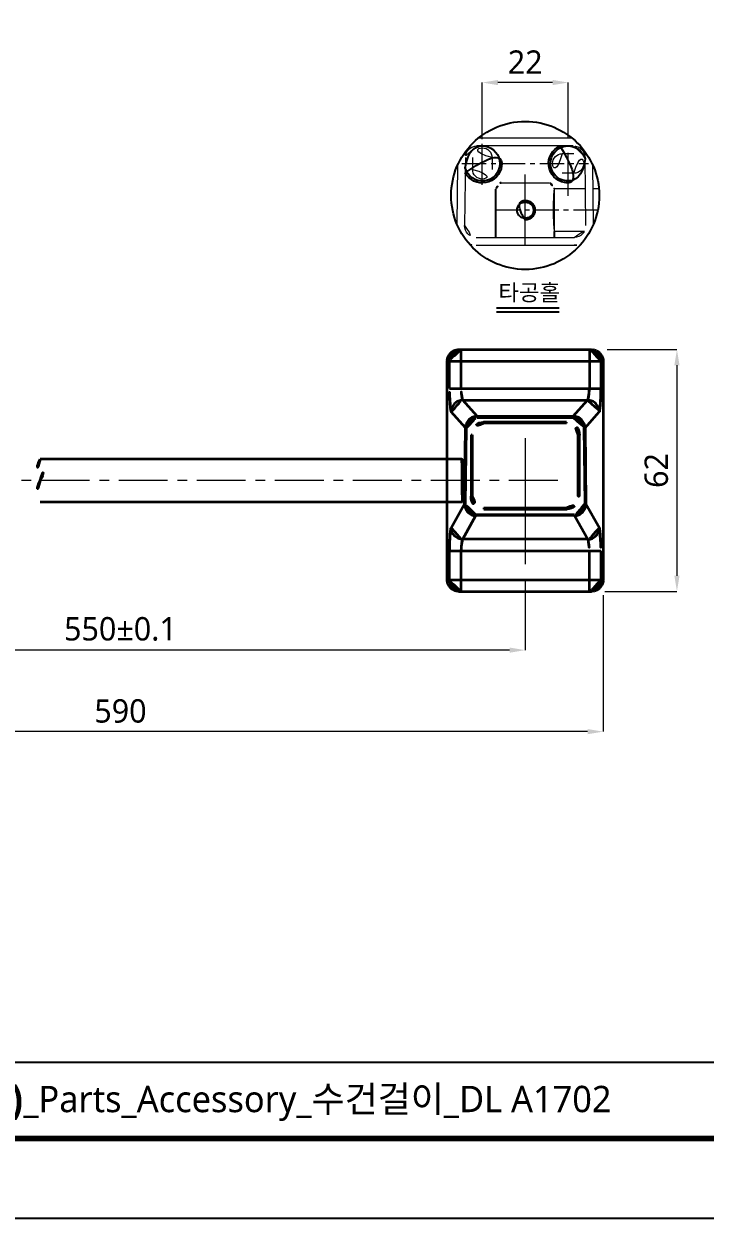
# Model space of a CAD drawing. Extents: x 16296675745 to 16296677481, y -37409619395 to -37409618123.
# Drawn here: x 16296676653.8 to 16296676828.4, y -37409618710.2 to -37409618403.9 of the extents above; entities that cross this region are included whole.
import ezdxf

# ---------------------------------------------------------------- set-up
doc = ezdxf.new("R2010")
doc.units = 0
doc.header["$LTSCALE"] = 10
doc.header["$MEASUREMENT"] = 0
doc.header["$PDMODE"] = 3
doc.header["$PDSIZE"] = -10
for name, pattern in [('CENTER', [2, 1.25, -0.25, 0.25, -0.25]), ('CENTER2', [28.575, 19.05, -3.175, 3.175, -3.175]), ('HIDDEN', [0.375, 0.25, -0.125]), ('PHANTOM2', [1.25, 0.625, -0.125, 0.125, -0.125, 0.125, -0.125])]:
    doc.linetypes.add(name, pattern=pattern)
doc.layers.get('0').update_dxf_attribs({"linetype": 'CONTINUOUS'})
doc.layers.get('DEFPOINTS').update_dxf_attribs({"linetype": 'CONTINUOUS'})
doc.layers.add('1', color=7, linetype='CONTINUOUS')
doc.layers.add('2', color=2, linetype='CONTINUOUS')
doc.layers.add('_尺_', color=7, linetype='CONTINUOUS', lineweight=18, true_color=0x33cc00)
for name, color, linetype, lineweight in [('Cneter', 1, 'CENTER2', 13), ('标尺线', 82, 'CONTINUOUS', 18), ('粗实线', 7, 'CONTINUOUS', 35)]:
    doc.layers.add(name, color=color, linetype=linetype, lineweight=lineweight)
doc.styles.add('Daelim Dimension', font='')
doc.styles.get('Daelim Dimension').set_extended_font_data('NanumGothic')
doc.dimstyles.new('DEFAULT', dxfattribs={"dimscale": 2, "dimtxt": 2, "dimasz": 2, "dimexe": 0, "dimexo": 2, "dimgap": 1, "dimtad": 1, "dimdec": 1, "dimzin": 9, "dimdsep": 46, "dimtxsty": 'Daelim Dimension', "dimcen": 0.5, "dimclrd": 252, "dimclre": 252, "dimclrt": 3, "dimadec": 1, "dimazin": 0, "dimtfac": 1, "dimtdec": 1, "dimtix": 1, "dimtmove": 0, "dimatfit": 3, "dimfxl": 1, "dimtolj": 1, "dimtzin": 1, "dimlwd": 9, "dimlwe": 9, "dimarcsym": 0})

# ---------------------------------------------------------------- blocks, each defined once
blk = doc.blocks.new('*D8')
at = {"color": 5, "lineweight": 9, "ltscale": 0.5, "transparency": 16777216}
for p, q in [((16296676554.72481, -37409618550.456543), (16296676554.72481, -37409618585.422592)), ((16296676802.288059, -37409618550.456543), (16296676802.288059, -37409618585.422592)), ((16296676798.288059, -37409618585.422592), (16296676558.72481, -37409618585.422592))]:
    blk.add_line(p, q, dxfattribs=at)
at = {"color": 5, "ltscale": 0.5, "transparency": 16777216}
for points in [[(16296676558.72481, -37409618584.755928), (16296676558.72481, -37409618586.089256), (16296676554.72481, -37409618585.422592)], [(16296676798.288059, -37409618584.755928), (16296676798.288059, -37409618586.089256), (16296676802.288059, -37409618585.422592)]]:
    blk.add_solid(points, dxfattribs=at)
at = {"layer": 'DEFPOINTS', "color": 0, "ltscale": 0.5, "transparency": 16777216}
for p in [(16296676554.72481, -37409618546.456543), (16296676802.288059, -37409618546.456543), (16296676554.72481, -37409618585.422592)]:
    blk.add_point(p, dxfattribs=at)
at = {"color": 7, "ltscale": 0.5, "transparency": 16777216, "insert": (16296676678.506439, -37409618580.156487), "char_height": 6, "attachment_point": 5, "style": 'Daelim Dimension'}
blk.add_mtext('\\A1;590', dxfattribs=at)
blk = doc.blocks.new('*D9')
at = {"color": 5, "lineweight": 9, "ltscale": 0.5, "transparency": 16777216}
for p, q in [((16296676574.72481, -37409618546.511124), (16296676574.72481, -37409618564.523277)), ((16296676782.288059, -37409618546.511124), (16296676782.288059, -37409618564.523277)), ((16296676778.288059, -37409618564.523277), (16296676578.72481, -37409618564.523277))]:
    blk.add_line(p, q, dxfattribs=at)
at = {"color": 5, "ltscale": 0.5, "transparency": 16777216}
for points in [[(16296676578.72481, -37409618563.856621), (16296676578.72481, -37409618565.189949), (16296676574.72481, -37409618564.523277)], [(16296676778.288059, -37409618563.856621), (16296676778.288059, -37409618565.189949), (16296676782.288059, -37409618564.523277)]]:
    blk.add_solid(points, dxfattribs=at)
at = {"layer": 'DEFPOINTS', "color": 0, "ltscale": 0.5, "transparency": 16777216}
for p in [(16296676574.72481, -37409618542.511124), (16296676782.288059, -37409618542.511124), (16296676574.72481, -37409618564.523277)]:
    blk.add_point(p, dxfattribs=at)
at = {"color": 7, "ltscale": 0.5, "transparency": 16777216, "insert": (16296676678.506439, -37409618559.111267), "char_height": 6, "attachment_point": 5, "style": 'Daelim Dimension'}
blk.add_mtext('\\A1;550±0.1', dxfattribs=at)
blk = doc.blocks.new('*D10')
at = {"color": 5, "lineweight": 9, "ltscale": 0.5, "transparency": 16777216}
for p, q in [((16296676803.27879, -37409618487.45654), (16296676821.1874, -37409618487.45654)), ((16296676821.1874, -37409618491.45654), (16296676821.1874, -37409618545.45654)), ((16296676802.72787, -37409618549.45654), (16296676821.1874, -37409618549.45654))]:
    blk.add_line(p, q, dxfattribs=at)
at = {"color": 5, "ltscale": 0.5, "transparency": 16777216}
for points in [[(16296676820.52073, -37409618491.45654), (16296676821.85406, -37409618491.45654), (16296676821.1874, -37409618487.45654)], [(16296676820.52073, -37409618545.45654), (16296676821.85406, -37409618545.45654), (16296676821.1874, -37409618549.45654)]]:
    blk.add_solid(points, dxfattribs=at)
at = {"layer": 'DEFPOINTS', "color": 0, "ltscale": 0.5, "transparency": 16777216}
for p in [(16296676799.27879, -37409618487.45654), (16296676798.72787, -37409618549.45654), (16296676821.1874, -37409618549.45654)]:
    blk.add_point(p, dxfattribs=at)
at = {"color": 7, "ltscale": 0.5, "transparency": 16777216, "insert": (16296676815.92131, -37409618518.45654), "char_height": 6, "attachment_point": 5, "rotation": 90, "style": 'Daelim Dimension'}
blk.add_mtext('\\A1;62', dxfattribs=at)
blk = doc.blocks.new('*D3')
at = {"color": 5, "lineweight": 9, "ltscale": 0.5, "transparency": 16777216}
for p, q in [((16296676771.288059, -37409618433.532417), (16296676771.288059, -37409618418.974869)), ((16296676789.288059, -37409618418.974869), (16296676775.288059, -37409618418.974869)), ((16296676793.288059, -37409618433.282417), (16296676793.288059, -37409618418.974869))]:
    blk.add_line(p, q, dxfattribs=at)
at = {"color": 5, "ltscale": 0.5, "transparency": 16777216}
for points in [[(16296676775.288059, -37409618418.308197), (16296676775.288059, -37409618419.641533), (16296676771.288059, -37409618418.974869)], [(16296676789.288059, -37409618418.308197), (16296676789.288059, -37409618419.641533), (16296676793.288059, -37409618418.974869)]]:
    blk.add_solid(points, dxfattribs=at)
at = {"layer": 'DEFPOINTS', "color": 0, "ltscale": 0.5, "transparency": 16777216}
for p in [(16296676771.288059, -37409618418.974869), (16296676771.288059, -37409618437.532417), (16296676793.288059, -37409618437.282417)]:
    blk.add_point(p, dxfattribs=at)
at = {"color": 7, "ltscale": 0.5, "transparency": 16777216, "insert": (16296676782.288059, -37409618413.738823), "char_height": 6, "attachment_point": 5, "style": 'Daelim Dimension'}
blk.add_mtext('\\A1;22', dxfattribs=at)

msp = doc.modelspace()

# ---------------------------------------------------------------- linework, layer by layer
at = {"ltscale": 0.5}
for p, q in [((16296676774.89679, -37409618476.743156), (16296676791.006519, -37409618476.743156)), ((16296676774.89679, -37409618477.743156), (16296676791.006519, -37409618477.743156))]:
    msp.add_line(p, q, dxfattribs=at)
at = {"color": 5}
msp.add_line((16296676488.30303, -37409618670.210129), (16296677012.49032, -37409618670.210129), dxfattribs=at)
at = {"ltscale": 0.5}
msp.add_lwpolyline([(16296676477.834841, -37409618710.177017), (16296677128.834841, -37409618710.177017), (16296677128.834841, -37409618233.177017), (16296676477.834841, -37409618233.177017)], close=True, dxfattribs=at)
at = {"color": 5, "linetype": 'ByBlock', "lineweight": 200, "const_width": 1.5}
msp.add_lwpolyline([(16296676488.30303, -37409618689.752296), (16296677118.30303, -37409618689.752296), (16296677118.30303, -37409618244.252296), (16296676488.30303, -37409618244.252296)], close=True, dxfattribs=at)
at = {"linetype": 'PHANTOM2', "ltscale": 0.5}
msp.add_circle((16296676782.288059, -37409618447.927269), 18.986573, dxfattribs=at)
at = {"layer": '1'}
for p, q in [((16296676774.788059, -37409618458.700371), (16296676774.788059, -37409618446.307327)), ((16296676789.788059, -37409618458.700371), (16296676789.788059, -37409618457.180412))]:
    msp.add_line(p, q, dxfattribs=at)
for centre, radius, start, end in [((16296676771.288059, -37409618439.732422), 5, 208.7663871, 64.76392461), ((16296676771.288059, -37409618439.732422), 4.5, 193.99269574, 164.57549923), ((16296676793.288059, -37409618439.732422), 5, 115.23607539, 331.2336129), ((16296676793.288059, -37409618439.732422), 4.5, 15.42450077, 346.00730426), ((16296676775.288059, -37409618446.307327), 0.5, 136.65824048, 180), ((16296676771.288059, -37409618442.532417), 5, 316.65824048, 331.12488732), ((16296676776.10428, -37409618445.188362), 0.5, 90, 151.12488732), ((16296676788.47184, -37409618445.188362), 0.5, 28.87511268, 90), ((16296676793.288059, -37409618442.532417), 5, 208.87511268, 223.34175952), ((16296676789.288059, -37409618446.307327), 0.5, 11.87785158, 43.34175952)]:
    msp.add_arc(centre, radius, start, end, dxfattribs=at)
at = {"layer": '2', "color": 2, "linetype": 'HIDDEN', "ltscale": 2}
msp.add_circle((16296676782.288059, -37409618451.704422), 2.1, dxfattribs=at)
msp.add_arc((16296676782.288059, -37409618451.704422), 2.5, 270, 180, dxfattribs=at)
at = {"layer": '_尺_', "color": 1, "linetype": 'CENTER'}
for p, q in [((16296676782.288059, -37409618510.138947), (16296676782.288059, -37409618542.511124)), ((16296676790.612789, -37409618521.056541), (16296676566.55868, -37409618521.056541))]:
    msp.add_line(p, q, dxfattribs=at)
at = {"layer": 'Cneter', "color": 1, "linetype": 'CENTER', "ltscale": 0.5}
for p, q in [((16296676771.288059, -37409618445.232422), (16296676771.288059, -37409618434.732422)), ((16296676793.288059, -37409618448.032417), (16296676793.288059, -37409618437.032417)), ((16296676766.038059, -37409618439.732422), (16296676798.538059, -37409618439.732422)), ((16296676782.288059, -37409618460.852417), (16296676782.288059, -37409618442.532417)), ((16296676800.89513, -37409618451.704422), (16296676774.788059, -37409618451.704422))]:
    msp.add_line(p, q, dxfattribs=at)
at = {"layer": '标尺线', "color": 7}
for p, q in [((16296676794.2831, -37409618433.209633), (16296676770.29303, -37409618433.209633)), ((16296676794.599251, -37409618435.209633), (16296676769.976879, -37409618435.209633)), ((16296676794.788059, -37409618437.232422), (16296676791.788059, -37409618437.232422)), ((16296676764.92873, -37409618440.236794), (16296676764.74197, -37409618455.181541)), ((16296676766.9548, -37409618438.163383), (16296676766.736111, -37409618455.66288)), ((16296676768.788059, -37409618438.232422), (16296676768.788059, -37409618441.232422)), ((16296676773.78805, -37409618438.232422), (16296676773.78805, -37409618441.232422)), ((16296676797.840019, -37409618455.66288), (16296676797.62133, -37409618438.163383)), ((16296676799.83416, -37409618455.181541), (16296676799.6474, -37409618440.236794)), ((16296676794.788059, -37409618442.232422), (16296676791.788059, -37409618442.232422)), ((16296676776.10428, -37409618444.688362), (16296676788.47184, -37409618444.688362)), ((16296676797.721821, -37409618446.204422), (16296676789.777361, -37409618446.204422)), ((16296676801.19631, -37409618446.204422), (16296676799.72197, -37409618446.204422)), ((16296676769.73587, -37409618458.700371), (16296676794.84025, -37409618458.700371)), ((16296676797.449751, -37409618457.180412), (16296676789.788059, -37409618457.180412)), ((16296676769.73587, -37409618460.700371), (16296676794.84025, -37409618460.700371))]:
    msp.add_line(p, q, dxfattribs=at)
for centre, radius, start, end in [((16296676771.288059, -37409618438.232422), 2.5, 0, 180), ((16296676791.788059, -37409618439.732422), 2.5, 90, 270), ((16296676794.788059, -37409618439.732422), 2.5, 270, 90), ((16296676771.288059, -37409618441.232422), 2.5, 180, 0), ((16296676769.73587, -37409618455.700371), 3, 179.28395889, 270), ((16296676794.84025, -37409618455.700371), 3, 270, 0.71604111), ((16296676769.73587, -37409618455.700371), 5, 249.02549295, 270), ((16296676794.84025, -37409618455.700371), 5, 270, 290.97450705)]:
    msp.add_arc(centre, radius, start, end, dxfattribs=at)
for points, knots in [([(16296676769.976879, -37409618435.209633), (16296676769.781, -37409618435.209778), (16296676769.3883, -37409618435.248093), (16296676768.82235, -37409618435.417183), (16296676768.29982, -37409618435.691437), (16296676767.840561, -37409618436.060242), (16296676767.461929, -37409618436.509872), (16296676767.178141, -37409618437.02343), (16296676767.00038, -37409618437.581383), (16296676766.95713, -37409618437.969673), (16296676766.9548, -37409618438.163383)], [0, 0, 0, 0, 0.1256438273, 0.2512385069, 0.3766363759, 0.501803709, 0.6266976261, 0.7513162358, 0.8757408781, 1, 1, 1, 1]), ([(16296676797.62133, -37409618438.163383), (16296676797.618999, -37409618437.969673), (16296676797.57575, -37409618437.581383), (16296676797.397989, -37409618437.02343), (16296676797.114201, -37409618436.509872), (16296676796.735559, -37409618436.060242), (16296676796.27631, -37409618435.691437), (16296676795.75378, -37409618435.417183), (16296676795.18783, -37409618435.248093), (16296676794.79513, -37409618435.209778), (16296676794.599251, -37409618435.209633)], [0, 0, 0, 0, 0.12425912, 0.2486837646, 0.3733023714, 0.4981962905, 0.6233636218, 0.7487614942, 0.8743561703, 1, 1, 1, 1])]:
    msp.add_open_spline(points, degree=3, knots=knots, dxfattribs=at)
msp.add_rational_spline([(16296676789.788059, -37409618457.180412), (16296676789.464069, -37409618456.049637), (16296676789.464069, -37409618451.780411), (16296676789.464069, -37409618446.180412), (16296676789.777361, -37409618446.204422)], [0.913311224414, 0.760004835562, 1, 0.707106781187, 1], degree=2, knots=[3.4252867242, 3.4252867242, 3.4252867242, 4.7123889804, 4.7123889804, 6.2831853072, 6.2831853072, 6.2831853072], dxfattribs=at)
at = {"layer": '粗实线', "linetype": 'Continuous'}
for p, q in [((16296676765.29734, -37409618487.456543), (16296676799.27879, -37409618487.456543)), ((16296676765.848249, -37409618497.450737), (16296676765.848249, -37409618487.456543)), ((16296676798.727871, -37409618487.456543), (16296676798.727871, -37409618497.450737)), ((16296676762.288059, -37409618546.456543), (16296676762.288059, -37409618490.456543)), ((16296676762.288059, -37409618490.456543), (16296676802.288059, -37409618490.456543)), ((16296676762.8575, -37409618497.450737), (16296676762.8575, -37409618490.456543)), ((16296676801.71863, -37409618490.456543), (16296676801.71863, -37409618497.450737)), ((16296676802.288059, -37409618490.456543), (16296676802.288059, -37409618546.456543)), ((16296676762.8575, -37409618497.450737), (16296676801.71863, -37409618497.450737)), ((16296676769.976879, -37409618504.549728), (16296676766.27931, -37409618500.439331)), ((16296676766.27931, -37409618500.439331), (16296676798.29682, -37409618500.439331)), ((16296676794.599251, -37409618504.549728), (16296676798.29682, -37409618500.439331)), ((16296676766.9548, -37409618507.503487), (16296676763.288561, -37409618503.42791)), ((16296676769.976879, -37409618504.549728), (16296676769.976879, -37409618504.895638)), ((16296676769.976879, -37409618504.549728), (16296676794.599251, -37409618504.549728)), ((16296676769.976879, -37409618504.895638), (16296676794.599251, -37409618504.895638)), ((16296676794.599251, -37409618504.549728), (16296676794.599251, -37409618504.895638)), ((16296676797.62133, -37409618507.503487), (16296676801.287571, -37409618503.42791)), ((16296676766.71134, -37409618526.985313), (16296676766.9548, -37409618507.503487)), ((16296676767.01041, -37409618527.032356), (16296676767.25387, -37409618507.550529)), ((16296676771.695589, -37409618506.324478), (16296676771.695589, -37409618506.071533)), ((16296676792.880529, -37409618506.071533), (16296676771.695589, -37409618506.071533)), ((16296676792.880529, -37409618506.324478), (16296676771.695589, -37409618506.324478)), ((16296676792.880529, -37409618506.324478), (16296676792.880529, -37409618506.071533)), ((16296676797.32226, -37409618507.550529), (16296676797.56572, -37409618527.032356)), ((16296676797.62133, -37409618507.503487), (16296676797.86479, -37409618526.985313)), ((16296676768.39559, -37409618509.371521), (16296676768.39559, -37409618525.056717)), ((16296676768.695589, -37409618509.324478), (16296676768.695589, -37409618525.009666)), ((16296676795.880529, -37409618525.009666), (16296676795.880529, -37409618509.324478)), ((16296676796.180531, -37409618525.056717), (16296676796.180531, -37409618509.371521)), ((16296676766.065741, -37409618515.556541), (16296676657.94446, -37409618515.556541)), ((16296676766.18248, -37409618526.556541), (16296676657.94446, -37409618526.556541)), ((16296676763.264179, -37409618533.123497), (16296676766.71134, -37409618526.985313)), ((16296676771.695589, -37409618528.009666), (16296676771.695589, -37409618528.35672)), ((16296676771.695589, -37409618528.009666), (16296676792.880529, -37409618528.009666)), ((16296676771.695589, -37409618528.35672), (16296676792.880529, -37409618528.35672)), ((16296676792.880529, -37409618528.009666), (16296676792.880529, -37409618528.35672)), ((16296676797.86479, -37409618526.985313), (16296676801.311951, -37409618533.123497)), ((16296676766.25493, -37409618536.094467), (16296676769.6548, -37409618530.040482)), ((16296676769.6548, -37409618530.040482), (16296676769.6548, -37409618529.790428)), ((16296676794.921329, -37409618529.790428), (16296676769.6548, -37409618529.790428)), ((16296676794.921329, -37409618530.040482), (16296676769.6548, -37409618530.040482)), ((16296676794.921329, -37409618530.040482), (16296676794.921329, -37409618529.790428)), ((16296676794.921329, -37409618530.040482), (16296676798.321199, -37409618536.094467)), ((16296676798.321199, -37409618536.094467), (16296676766.25493, -37409618536.094467)), ((16296676762.8575, -37409618546.456543), (16296676762.8575, -37409618539.065437)), ((16296676762.8575, -37409618539.065437), (16296676801.71863, -37409618539.065437)), ((16296676765.848249, -37409618549.456543), (16296676765.848249, -37409618539.065437)), ((16296676798.727871, -37409618549.456543), (16296676798.727871, -37409618539.065437)), ((16296676801.71863, -37409618539.065437), (16296676801.71863, -37409618546.456543)), ((16296676762.288059, -37409618546.456543), (16296676802.288059, -37409618546.456543)), ((16296676765.29734, -37409618549.456543), (16296676799.27879, -37409618549.456543))]:
    msp.add_line(p, q, dxfattribs=at)
for centre, radius, start, end in [((16296676771.695629, -37409618509.371559), 3.30003, 90.00054642, 179.99956287), ((16296676771.695589, -37409618509.324478), 3, 90, 180), ((16296676792.880529, -37409618509.324478), 3, 0, 90), ((16296676792.880501, -37409618509.371559), 3.30003, 0.00043713, 89.99945358), ((16296676771.695629, -37409618525.056686), 3.30003, 180.00043713, 269.99945358), ((16296676771.695589, -37409618525.009666), 3, 180, 270), ((16296676792.880529, -37409618525.009666), 3, 270, 0), ((16296676792.880501, -37409618525.056686), 3.30003, 270.00054642, 359.99956287)]:
    msp.add_arc(centre, radius, start, end, dxfattribs=at)
at = {"layer": '粗实线'}
for centre, start, end in [((16296676662.7076, -37409618518.306541), 150.00001492, 209.99998508), ((16296676653.18132, -37409618518.306541), 330.00001492, 29.99998508), ((16296676662.7076, -37409618523.806541), 150.00001492, 209.99998508)]:
    msp.add_arc(centre, 5.5, start, end, dxfattribs=at)
at = {"layer": '粗实线', "linetype": 'Continuous'}
for points, weights in [([(16296676765.29734, -37409618487.456543), (16296676762.288059, -37409618487.456543), (16296676762.288059, -37409618490.456543)], [0.999999999998, 0.707106781185, 1]), ([(16296676802.288059, -37409618490.456543), (16296676802.288071, -37409618487.456543), (16296676799.27879, -37409618487.456543)], [1, 0.707106781185, 1]), ([(16296676762.288059, -37409618546.456543), (16296676762.288059, -37409618549.456543), (16296676765.29734, -37409618549.456543)], [0.999999999996, 0.707106781185, 1.00000000001]), ([(16296676799.27879, -37409618549.456543), (16296676802.288059, -37409618549.456543), (16296676802.288059, -37409618546.456543)], [1, 0.707106781185, 1])]:
    msp.add_rational_spline(points, weights, degree=2, dxfattribs=at)
for points, knots in [([(16296676765.848249, -37409618487.456543), (16296676765.65283, -37409618487.456543), (16296676765.26082, -37409618487.495247), (16296676764.696289, -37409618487.667061), (16296676764.17584, -37409618487.946182), (16296676763.719709, -37409618488.321678), (16296676763.345449, -37409618488.779243), (16296676763.06728, -37409618489.301247), (16296676762.89607, -37409618489.867432), (16296676762.8575, -37409618490.260529), (16296676762.8575, -37409618490.456543)], [0, 0, 0, 0, 0.124799656, 0.2496570487, 0.3745414797, 0.4995054528, 0.6245447336, 0.7496435285, 0.8748218674, 1, 1, 1, 1]), ([(16296676801.71863, -37409618490.456543), (16296676801.71863, -37409618490.260529), (16296676801.68005, -37409618489.867432), (16296676801.50885, -37409618489.301239), (16296676801.230671, -37409618488.779221), (16296676800.8564, -37409618488.321663), (16296676800.40027, -37409618487.946167), (16296676799.87982, -37409618487.667053), (16296676799.31529, -37409618487.495247), (16296676798.92329, -37409618487.456543), (16296676798.727871, -37409618487.456543)], [0, 0, 0, 0, 0.1251787772, 0.2503582244, 0.3754578344, 0.5004978498, 0.6254624043, 0.7503480009, 0.8752034367, 1, 1, 1, 1]), ([(16296676763.288561, -37409618503.42791), (16296676763.280199, -37409618503.41861), (16296676763.26412, -37409618503.394623), (16296676763.232691, -37409618503.329193), (16296676763.1964, -37409618503.214706), (16296676763.15629, -37409618503.040527), (16296676763.11729, -37409618502.818611), (16296676763.07972, -37409618502.550873), (16296676763.02924, -37409618502.109177), (16296676762.975071, -37409618501.461617), (16296676762.924021, -37409618500.586433), (16296676762.88611, -37409618499.603287), (16296676762.86272, -37409618498.545921), (16296676762.857519, -37409618497.82003), (16296676762.8575, -37409618497.450737)], [0, 0, 0, 0, 0.0062361305, 0.0142859481, 0.0361614178, 0.0659103338, 0.1034287745, 0.1484886128, 0.2007437804, 0.3251350855, 0.4725253507, 0.6379623941, 0.8158179516, 1, 1, 1, 1]), ([(16296676766.27931, -37409618500.439331), (16296676766.26281, -37409618500.430153), (16296676766.22999, -37409618500.399467), (16296676766.188641, -37409618500.335693), (16296676766.14814, -37409618500.248329), (16296676766.091311, -37409618500.087486), (16296676766.028799, -37409618499.830177), (16296676765.966499, -37409618499.4617), (16296676765.91527, -37409618499.023804), (16296676765.862801, -37409618498.346336), (16296676765.848261, -37409618497.815163), (16296676765.848249, -37409618497.450737)], [0, 0, 0, 0, 0.0185169799, 0.0430278955, 0.074352921, 0.1127179097, 0.2102226683, 0.3335616061, 0.4791959684, 0.6425272674, 1, 1, 1, 1]), ([(16296676798.727871, -37409618497.450737), (16296676798.727871, -37409618497.815163), (16296676798.71332, -37409618498.346336), (16296676798.66086, -37409618499.023804), (16296676798.609619, -37409618499.4617), (16296676798.547331, -37409618499.830177), (16296676798.48481, -37409618500.087486), (16296676798.42798, -37409618500.248329), (16296676798.38748, -37409618500.335693), (16296676798.34613, -37409618500.399467), (16296676798.31332, -37409618500.430153), (16296676798.29682, -37409618500.439331)], [0, 0, 0, 0, 0.3574727318, 0.5208040305, 0.6664383923, 0.7897773302, 0.8872820876, 0.9256470788, 0.9569721036, 0.9814830084, 1, 1, 1, 1]), ([(16296676801.71863, -37409618497.450737), (16296676801.718611, -37409618497.82003), (16296676801.713409, -37409618498.545921), (16296676801.69002, -37409618499.603287), (16296676801.652109, -37409618500.586433), (16296676801.601061, -37409618501.461617), (16296676801.54689, -37409618502.109177), (16296676801.49641, -37409618502.550873), (16296676801.458839, -37409618502.818611), (16296676801.41983, -37409618503.040527), (16296676801.37973, -37409618503.214706), (16296676801.34343, -37409618503.329193), (16296676801.312, -37409618503.394623), (16296676801.295931, -37409618503.41861), (16296676801.287571, -37409618503.42791)], [0, 0, 0, 0, 0.1841820488, 0.3620376044, 0.5274746497, 0.6748649141, 0.7992562193, 0.8515113878, 0.8965712265, 0.934089666, 0.9638385806, 0.9857140498, 0.9937638679, 1, 1, 1, 1]), ([(16296676763.288561, -37409618503.42791), (16296676763.28989, -37409618503.233353), (16296676763.33098, -37409618502.843048), (16296676763.56147, -37409618502.096123), (16296676764.11705, -37409618501.266983), (16296676764.94669, -37409618500.71199), (16296676765.69405, -37409618500.48172), (16296676766.08461, -37409618500.440659), (16296676766.27931, -37409618500.439331)], [0, 0, 0, 0, 0.12505122, 0.2502909007, 0.4998838561, 0.7495453489, 0.8748600503, 1, 1, 1, 1]), ([(16296676798.29682, -37409618500.439331), (16296676798.49152, -37409618500.440659), (16296676798.88208, -37409618500.48172), (16296676799.629431, -37409618500.71199), (16296676800.45908, -37409618501.266983), (16296676801.01466, -37409618502.096123), (16296676801.24515, -37409618502.843048), (16296676801.28624, -37409618503.233353), (16296676801.287571, -37409618503.42791)], [0, 0, 0, 0, 0.1251399497, 0.2504546511, 0.5001161439, 0.7497090993, 0.87494878, 1, 1, 1, 1]), ([(16296676766.9548, -37409618507.503487), (16296676766.95713, -37409618507.309776), (16296676767.00038, -37409618506.921494), (16296676767.178141, -37409618506.363541), (16296676767.461929, -37409618505.849983), (16296676767.840561, -37409618505.400352), (16296676768.29982, -37409618505.031548), (16296676768.82235, -37409618504.757294), (16296676769.3883, -37409618504.588203), (16296676769.781, -37409618504.549881), (16296676769.976879, -37409618504.549728)], [0, 0, 0, 0, 0.12425912, 0.2486837646, 0.3733023714, 0.4981962905, 0.6233636218, 0.7487614942, 0.8743561703, 1, 1, 1, 1]), ([(16296676767.25387, -37409618507.550529), (16296676767.25609, -37409618507.376259), (16296676767.295309, -37409618507.026863), (16296676767.50836, -37409618506.359322), (16296676768.016991, -37409618505.620728), (16296676768.769831, -37409618505.131119), (16296676769.44668, -37409618504.929947), (16296676769.800449, -37409618504.895683), (16296676769.976879, -37409618504.895638)], [0, 0, 0, 0, 0.1245137379, 0.2491792425, 0.4980031712, 0.7480050873, 0.8739599811, 1, 1, 1, 1]), ([(16296676794.599251, -37409618504.549728), (16296676794.79513, -37409618504.549881), (16296676795.18783, -37409618504.588203), (16296676795.75378, -37409618504.757294), (16296676796.27631, -37409618505.031548), (16296676796.735559, -37409618505.400352), (16296676797.114201, -37409618505.849983), (16296676797.397989, -37409618506.363541), (16296676797.57575, -37409618506.921494), (16296676797.618999, -37409618507.309776), (16296676797.62133, -37409618507.503487)], [0, 0, 0, 0, 0.1256438273, 0.2512385069, 0.3766363759, 0.501803709, 0.6266976261, 0.7513162358, 0.8757408781, 1, 1, 1, 1]), ([(16296676794.599251, -37409618504.895638), (16296676794.775669, -37409618504.895683), (16296676795.12944, -37409618504.929947), (16296676795.806299, -37409618505.131119), (16296676796.559139, -37409618505.620728), (16296676797.06777, -37409618506.359322), (16296676797.280821, -37409618507.026863), (16296676797.32004, -37409618507.376259), (16296676797.32226, -37409618507.550529)], [0, 0, 0, 0, 0.1260399385, 0.2519947492, 0.5019966068, 0.750820602, 0.8754861832, 1, 1, 1, 1]), ([(16296676766.9548, -37409618507.503487), (16296676766.956699, -37409618507.507347), (16296676766.96674, -37409618507.51432), (16296676766.98638, -37409618507.522034), (16296676767.015369, -37409618507.529556), (16296676767.068781, -37409618507.539177), (16296676767.149321, -37409618507.547318), (16296676767.217421, -37409618507.550087), (16296676767.25387, -37409618507.550529)], [0, 0, 0, 0, 0.0421451697, 0.1117045359, 0.2094291096, 0.3332247392, 0.6432647266, 1, 1, 1, 1]), ([(16296676797.62133, -37409618507.503487), (16296676797.619431, -37409618507.507347), (16296676797.60939, -37409618507.51432), (16296676797.58975, -37409618507.522034), (16296676797.56076, -37409618507.529556), (16296676797.507339, -37409618507.539177), (16296676797.426809, -37409618507.547318), (16296676797.358709, -37409618507.550087), (16296676797.32226, -37409618507.550529)], [0, 0, 0, 0, 0.042145103, 0.1117043695, 0.2094288601, 0.333224394, 0.6432645283, 1, 1, 1, 1]), ([(16296676768.695589, -37409618509.324478), (16296676768.695589, -37409618509.328087), (16296676768.687731, -37409618509.336609), (16296676768.65848, -37409618509.348579), (16296676768.59729, -37409618509.360786), (16296676768.50489, -37409618509.369377), (16296676768.43383, -37409618509.371521), (16296676768.39559, -37409618509.371521)], [0, 0, 0, 0, 0.0349922295, 0.0970886464, 0.3126696075, 0.6293943594, 1, 1, 1, 1]), ([(16296676795.880529, -37409618509.324478), (16296676795.880529, -37409618509.328087), (16296676795.888399, -37409618509.336609), (16296676795.91765, -37409618509.348579), (16296676795.97884, -37409618509.360786), (16296676796.071239, -37409618509.369377), (16296676796.1423, -37409618509.371521), (16296676796.180531, -37409618509.371521)], [0, 0, 0, 0, 0.0349922035, 0.0970885209, 0.3126692569, 0.6293941472, 1, 1, 1, 1]), ([(16296676768.695589, -37409618525.009666), (16296676768.695589, -37409618525.013283), (16296676768.687731, -37409618525.021797), (16296676768.65848, -37409618525.033783), (16296676768.59729, -37409618525.045982), (16296676768.50489, -37409618525.054573), (16296676768.43383, -37409618525.056717), (16296676768.39559, -37409618525.056717)], [0, 0, 0, 0, 0.0349921846, 0.0970884968, 0.3126692388, 0.6293941385, 1, 1, 1, 1]), ([(16296676795.880529, -37409618525.009666), (16296676795.880529, -37409618525.013283), (16296676795.888399, -37409618525.021797), (16296676795.91765, -37409618525.033783), (16296676795.97884, -37409618525.045982), (16296676796.071239, -37409618525.054573), (16296676796.1423, -37409618525.056717), (16296676796.180531, -37409618525.056717)], [0, 0, 0, 0, 0.0349922295, 0.0970886464, 0.3126696075, 0.6293943594, 1, 1, 1, 1]), ([(16296676769.6548, -37409618530.040482), (16296676769.45752, -37409618530.040237), (16296676769.06196, -37409618529.999702), (16296676768.494459, -37409618529.820168), (16296676767.975639, -37409618529.529587), (16296676767.5266, -37409618529.14138), (16296676767.164089, -37409618528.672661), (16296676766.899929, -37409618528.143181), (16296676766.74184, -37409618527.573868), (16296676766.709351, -37409618527.181), (16296676766.71134, -37409618526.985313)], [0, 0, 0, 0, 0.1255364892, 0.250985791, 0.3762442836, 0.5013075652, 0.6261722982, 0.7508596422, 0.8754707907, 1, 1, 1, 1]), ([(16296676766.71134, -37409618526.985313), (16296676766.71324, -37409618526.989166), (16296676766.72327, -37409618526.996147), (16296676766.74292, -37409618527.003853), (16296676766.77191, -37409618527.011391), (16296676766.825319, -37409618527.021011), (16296676766.905861, -37409618527.029137), (16296676766.973961, -37409618527.031914), (16296676767.01041, -37409618527.032356)], [0, 0, 0, 0, 0.042145103, 0.1117043695, 0.2094288601, 0.333224394, 0.6432645283, 1, 1, 1, 1]), ([(16296676769.6548, -37409618529.790428), (16296676769.476681, -37409618529.790382), (16296676769.119511, -37409618529.753983), (16296676768.607389, -37409618529.591301), (16296676768.139971, -37409618529.327843), (16296676767.73649, -37409618528.976158), (16296676767.411921, -37409618528.552307), (16296676767.17642, -37409618528.074516), (16296676767.03636, -37409618527.561737), (16296676767.008249, -37409618527.208328), (16296676767.01041, -37409618527.032356)], [0, 0, 0, 0, 0.1257710329, 0.2514347012, 0.3768468791, 0.5019718183, 0.6267955338, 0.7513457499, 0.8757397071, 1, 1, 1, 1]), ([(16296676797.56572, -37409618527.032356), (16296676797.567881, -37409618527.208328), (16296676797.53977, -37409618527.561737), (16296676797.3997, -37409618528.074516), (16296676797.1642, -37409618528.552307), (16296676796.83963, -37409618528.976158), (16296676796.436159, -37409618529.327843), (16296676795.968731, -37409618529.591301), (16296676795.456619, -37409618529.753983), (16296676795.099449, -37409618529.790382), (16296676794.921329, -37409618529.790428)], [0, 0, 0, 0, 0.1242602967, 0.2486542658, 0.373204479, 0.4980282153, 0.6231531524, 0.7485653022, 0.8742289993, 1, 1, 1, 1]), ([(16296676797.86479, -37409618526.985313), (16296676797.866779, -37409618527.181), (16296676797.83428, -37409618527.573868), (16296676797.676201, -37409618528.143181), (16296676797.412029, -37409618528.672661), (16296676797.04952, -37409618529.14138), (16296676796.600491, -37409618529.529587), (16296676796.081659, -37409618529.820168), (16296676795.51417, -37409618529.999702), (16296676795.118601, -37409618530.040237), (16296676794.921329, -37409618530.040482)], [0, 0, 0, 0, 0.1245292137, 0.2491403731, 0.373827715, 0.4986924683, 0.6237557469, 0.7490142127, 0.8744635419, 1, 1, 1, 1]), ([(16296676797.86479, -37409618526.985313), (16296676797.86289, -37409618526.989166), (16296676797.85285, -37409618526.996147), (16296676797.83321, -37409618527.003853), (16296676797.80422, -37409618527.011391), (16296676797.750799, -37409618527.021011), (16296676797.670271, -37409618527.029137), (16296676797.602171, -37409618527.031914), (16296676797.56572, -37409618527.032356)], [0, 0, 0, 0, 0.0421452455, 0.1117046273, 0.2094291935, 0.3332247995, 0.6432647573, 1, 1, 1, 1]), ([(16296676762.8575, -37409618539.065437), (16296676762.8575, -37409618538.708939), (16296676762.862379, -37409618538.00737), (16296676762.884211, -37409618536.983383), (16296676762.919701, -37409618536.026283), (16296676762.967621, -37409618535.166649), (16296676763.018539, -37409618534.524246), (16296676763.06591, -37409618534.079552), (16296676763.10148, -37409618533.803833), (16296676763.13866, -37409618533.570091), (16296676763.176941, -37409618533.379898), (16296676763.215969, -37409618533.234848), (16296676763.246811, -37409618533.154427), (16296676763.264179, -37409618533.123497)], [0, 0, 0, 0, 0.1790808596, 0.3524174777, 0.5144915439, 0.6601695252, 0.7848838706, 0.8381512654, 0.8848084368, 0.9245212351, 0.9570313396, 0.9821843023, 1, 1, 1, 1]), ([(16296676763.264179, -37409618533.123497), (16296676763.266291, -37409618533.316467), (16296676763.308889, -37409618533.703743), (16296676763.541401, -37409618534.445099), (16296676764.09833, -37409618535.268044), (16296676764.925831, -37409618535.819527), (16296676765.671129, -37409618536.050102), (16296676766.060711, -37409618536.092369), (16296676766.25493, -37409618536.094467)], [0, 0, 0, 0, 0.1245496691, 0.2494982871, 0.4989410617, 0.7490076477, 0.8746403941, 1, 1, 1, 1]), ([(16296676801.311951, -37409618533.123497), (16296676801.309839, -37409618533.316467), (16296676801.267241, -37409618533.703743), (16296676801.034719, -37409618534.445099), (16296676800.4778, -37409618535.268044), (16296676799.650299, -37409618535.819527), (16296676798.905001, -37409618536.050102), (16296676798.515421, -37409618536.092369), (16296676798.321199, -37409618536.094467)], [0, 0, 0, 0, 0.12454967, 0.2494982894, 0.4989410646, 0.7490076497, 0.8746403948, 1, 1, 1, 1]), ([(16296676801.311951, -37409618533.123497), (16296676801.329321, -37409618533.154427), (16296676801.360161, -37409618533.234848), (16296676801.399191, -37409618533.379898), (16296676801.437469, -37409618533.570091), (16296676801.47464, -37409618533.803833), (16296676801.51022, -37409618534.079552), (16296676801.557581, -37409618534.524246), (16296676801.608509, -37409618535.166656), (16296676801.656429, -37409618536.026283), (16296676801.691919, -37409618536.983383), (16296676801.713739, -37409618538.00737), (16296676801.71863, -37409618538.708939), (16296676801.71863, -37409618539.065437)], [0, 0, 0, 0, 0.01781569, 0.0429686376, 0.0754787371, 0.1151915437, 0.1618487321, 0.2151161587, 0.3398305752, 0.4855085471, 0.6475825803, 0.8209191805, 1, 1, 1, 1]), ([(16296676765.848249, -37409618539.065437), (16296676765.848249, -37409618538.713287), (16296676765.861931, -37409618538.198997), (16296676765.910879, -37409618537.540962), (16296676765.95904, -37409618537.110924), (16296676766.017599, -37409618536.743523), (16296676766.08462, -37409618536.450142), (16296676766.149549, -37409618536.256233), (16296676766.208321, -37409618536.147263), (16296676766.239031, -37409618536.108612), (16296676766.25493, -37409618536.094467)], [0, 0, 0, 0, 0.3488621709, 0.5092850798, 0.6535777006, 0.7774648387, 0.8775653481, 0.9516940855, 0.978918121, 1, 1, 1, 1]), ([(16296676798.321199, -37409618536.094467), (16296676798.337099, -37409618536.108612), (16296676798.3678, -37409618536.147263), (16296676798.42658, -37409618536.256233), (16296676798.49151, -37409618536.450142), (16296676798.558531, -37409618536.743523), (16296676798.61709, -37409618537.110931), (16296676798.665239, -37409618537.540962), (16296676798.71419, -37409618538.198997), (16296676798.72788, -37409618538.713287), (16296676798.727871, -37409618539.065437)], [0, 0, 0, 0, 0.0210818664, 0.0483058904, 0.1224346309, 0.2225351891, 0.346422399, 0.4907150115, 0.6511378872, 1, 1, 1, 1]), ([(16296676765.848249, -37409618549.456543), (16296676765.65283, -37409618549.456543), (16296676765.26082, -37409618549.417824), (16296676764.696289, -37409618549.246033), (16296676764.17584, -37409618548.966904), (16296676763.719709, -37409618548.591408), (16296676763.345449, -37409618548.13385), (16296676763.06728, -37409618547.611832), (16296676762.89607, -37409618547.045647), (16296676762.8575, -37409618546.65255), (16296676762.8575, -37409618546.456543)], [0, 0, 0, 0, 0.124799656, 0.2496570487, 0.3745414797, 0.4995054527, 0.6245447336, 0.7496435285, 0.8748218674, 1, 1, 1, 1]), ([(16296676801.71863, -37409618546.456543), (16296676801.71863, -37409618546.65255), (16296676801.68005, -37409618547.045647), (16296676801.50885, -37409618547.611832), (16296676801.230671, -37409618548.13385), (16296676800.856409, -37409618548.591408), (16296676800.40029, -37409618548.966904), (16296676799.879841, -37409618549.246033), (16296676799.3153, -37409618549.417824), (16296676798.92329, -37409618549.456543), (16296676798.727871, -37409618549.456543)], [0, 0, 0, 0, 0.1251781326, 0.2503564715, 0.3754552664, 0.5004945473, 0.6254585203, 0.7503429513, 0.875200344, 1, 1, 1, 1])]:
    msp.add_open_spline(points, degree=3, knots=knots, dxfattribs=at)
msp.add_rational_spline([(16296676766.18248, -37409618526.556541), (16296676766.506479, -37409618525.425774), (16296676766.506479, -37409618521.15654), (16296676766.506479, -37409618515.556541), (16296676766.065741, -37409618515.556541)], [0.913311224414, 0.760004835562, 1, 0.707106781187, 1], degree=2, knots=[3.4252867242, 3.4252867242, 3.4252867242, 4.7123889804, 4.7123889804, 6.2831853072, 6.2831853072, 6.2831853072], dxfattribs=at)

# ---------------------------------------------------------------- texts
at = {"insert": (16296676775.42169, -37409618470.712624), "char_height": 4.2041236, "width": 70.7511006, "attachment_point": 1, "style": 'Daelim Dimension'}
msp.add_mtext('타공홀', dxfattribs=at)
at = {"color": 2, "insert": (16296676605.175289, -37409618676.256248), "char_height": 6.75662715, "width": 260.66283526, "attachment_point": 1, "style": 'Daelim Dimension'}
msp.add_mtext('{\\fPretendard Variable SemiBold|b0|i0|c129|p2;대림바스(주)}_Parts_Accessory_{\\fGulim|b0|i0|c129|p50;수건걸이}_DL A1702', dxfattribs=at)

# ---------------------------------------------------------------- dimensions: what is measured, and where the dimension line sits
at = {"ltscale": 0.5}
dim = msp.add_linear_dim(base=(16296676771.288059, -37409618418.974869), p1=(16296676793.288059, -37409618437.282417), p2=(16296676771.288059, -37409618437.532417), angle=180, dimstyle='DEFAULT', override={"dimtxt": 3, "dimclrd": 5, "dimclre": 5, "dimclrt": 7}, dxfattribs=at)
dim.commit()
dim.dimension.update_dxf_attribs({"geometry": '*D3', "text_midpoint": (16296676782.288059, -37409618418.974869), "dimtype": 160})
dim = msp.add_linear_dim(base=(16296676821.187401, -37409618549.456543), p1=(16296676799.27879, -37409618487.456543), p2=(16296676798.727871, -37409618549.456543), angle=90, dimstyle='DEFAULT', override={"dimtxt": 3, "dimclrd": 5, "dimclre": 5, "dimclrt": 7}, dxfattribs=at)
dim.commit()
dim.dimension.update_dxf_attribs({"geometry": '*D10', "text_midpoint": (16296676815.92131, -37409618518.456543)})
for base, p1, p2, text, picture, middle in [((16296676574.72481, -37409618564.523277), (16296676782.288059, -37409618542.511124), (16296676574.72481, -37409618542.511124), '550±0.1', '*D9', (16296676678.506439, -37409618559.111267)), ((16296676554.72481, -37409618585.422592), (16296676802.288059, -37409618546.456543), (16296676554.72481, -37409618546.456543), '590', '*D8', (16296676678.506439, -37409618580.156487))]:
    dim = msp.add_linear_dim(base=base, p1=p1, p2=p2, text=text, dimstyle='DEFAULT', override={"dimtxt": 3, "dimclrd": 5, "dimclre": 5, "dimclrt": 7}, dxfattribs=at)
    dim.commit()
    dim.dimension.update_dxf_attribs({"geometry": picture, "text_midpoint": middle})

doc.saveas('drawing.dxf')
